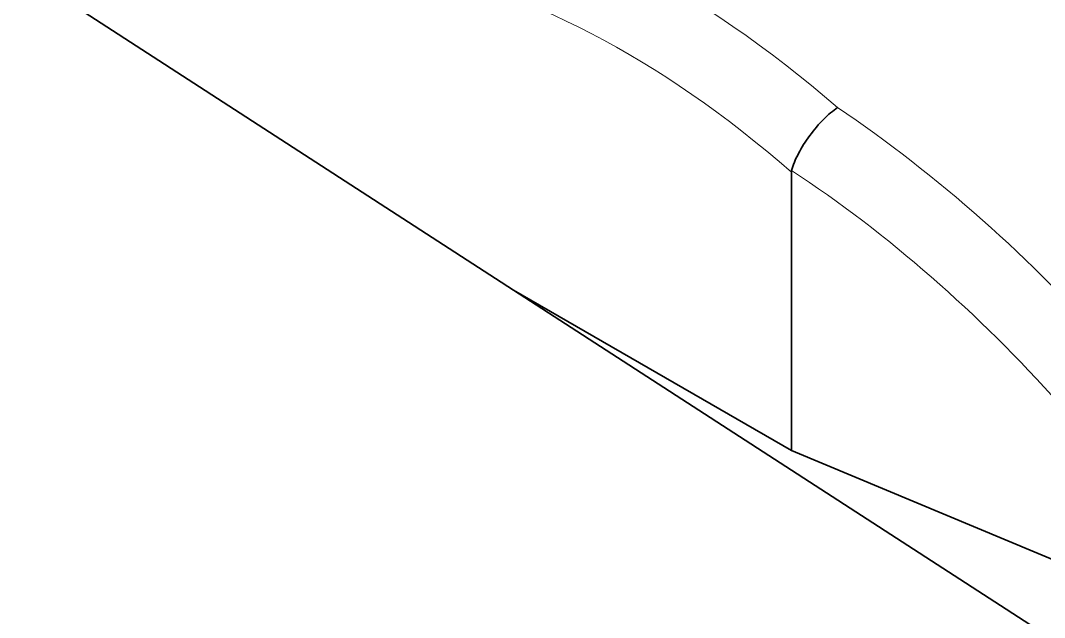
# Model space of a CAD drawing. Header units: millimetres. Extents: x 200 to 5740, y 200 to 4000.
# Drawn here: x 5561.6 to 5652.7, y 2942.8 to 2996 of the extents above; entities that cross this region are included whole.
import ezdxf

# ---------------------------------------------------------------- set-up
doc = ezdxf.new("R2010")
doc.units = ezdxf.units.MM
doc.header["$LTSCALE"] = 20
doc.layers.add('可見 (ISO)', color=7, linetype='Continuous', lineweight=35)
doc.layers.add('窄部可見 (ISO)', color=7, linetype='Continuous', lineweight=18)

msp = doc.modelspace()

# ---------------------------------------------------------------- linework, layer by layer
at = {"layer": '可見 (ISO)'}
for p, q in [((5559.48, 3001.753), (5651.404, 2942.149)), ((5630.19, 2957.662), (5630.19, 2982.468)), ((5630.19, 2957.662), (5605.442, 2971.951)), ((5664.296, 2943.403), (5630.19, 2957.662))]:
    msp.add_line(p, q, dxfattribs=at)
msp.add_open_spline([(5630.209, 2982.616), (5630.336, 2983.077), (5630.544, 2983.588), (5631.098, 2984.653), (5631.438, 2985.196), (5632.21, 2986.245), (5632.634, 2986.741), (5633.48, 2987.587), (5633.894, 2987.939), (5634.295, 2988.218), (5634.297, 2988.22), (5634.299, 2988.221)], degree=3, knots=[-0.7688341, -0.7688341, -0.7688341, -0.7688341, -0.5740105, -0.5740105, -0.378814, -0.378814, -0.1830424, -0.1830424, 0, 0, 0.0010765, 0.0010765, 0.0010765, 0.0010765], dxfattribs=at)
msp.add_open_spline([(5630.19, 2982.468), (5630.19, 2982.517), (5630.196, 2982.57), (5630.209, 2982.616)], degree=3, dxfattribs=at)
at = {"layer": '窄部可見 (ISO)'}
for centre, major_axis, ratio, start_param, end_param in [((5618.92, 2925.794), (-45, 77.942), 0.57735, 5.253711, 5.846853), ((5615.385, 2923.752), (42.5, -73.612), 0.57735, 2.107296, 2.70526), ((5616.596, 2924.452), (-56.762, 70.622), 0.655748, 4.77893, 5.152655), ((5613.664, 2922.114), (54.359, -66.186), 0.659643, 1.629665, 2.007868)]:
    msp.add_ellipse(centre, major_axis=major_axis, ratio=ratio, start_param=start_param, end_param=end_param, dxfattribs=at)

doc.saveas('drawing.dxf')
